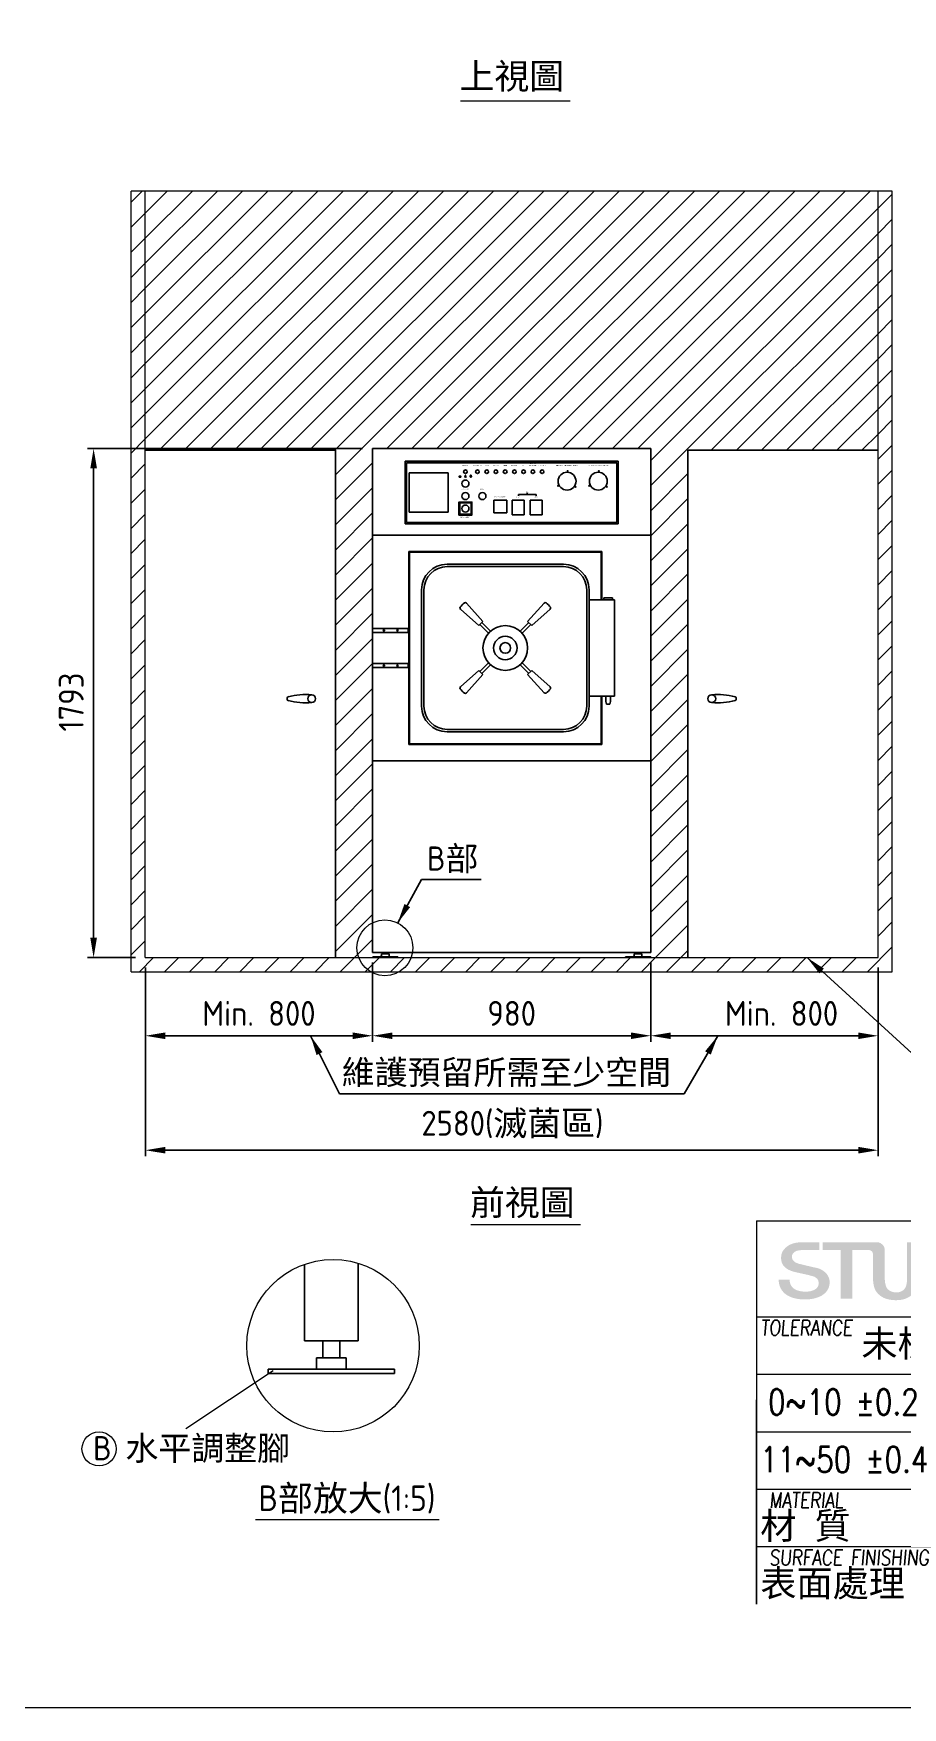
# Model space of a CAD drawing. Header units: millimetres. Extents: x -215875 to -179875, y -18175 to -2215.
# Drawn here: x -188589 to -185530, y -18175 to -12279 of the extents above; entities that cross this region are included whole.
import ezdxf
from ezdxf.enums import TextEntityAlignment as Align

# ---------------------------------------------------------------- set-up
doc = ezdxf.new("R2010")
doc.units = ezdxf.units.MM
doc.header["$MEASUREMENT"] = 0
doc.linetypes.add('HIDDEN', pattern=[9.525, 6.35, -3.175])
doc.layers.get('0').update_dxf_attribs({"lineweight": 25})
for name, color, linetype, lineweight in [('D', 3, 'Continuous', 13), ('DIM', 3, 'Continuous', 9), ('F', 7, 'Continuous', 15), ('H', 2, 'HIDDEN', 15), ('S', 4, 'Continuous', 15)]:
    doc.layers.add(name, color=color, linetype=linetype, lineweight=lineweight)
doc.styles.add('2', font='ARIAL.TTF')
doc.styles.get("Standard").update_dxf_attribs({"font": 'KAIU.TTF'})
doc.styles.add('STU25', font='isocp2.shx')
doc.styles.add('Text', font='romans.shx', dxfattribs={"width": 0.8, "oblique": 10})
doc.dimstyles.new('STU25', dxfattribs={"dimscale": 35, "dimtxt": 2.5, "dimasz": 2, "dimexe": 0.6, "dimexo": 1, "dimgap": 1, "dimtad": 1, "dimdsep": 46, "dimtxsty": 'STU25', "dimcen": 2, "dimazin": 2, "dimtfac": 1, "dimtmove": 0, "dimatfit": 3, "dimfxl": 0, "dimtolj": 1, "dimtzin": 0, "dimarcsym": 0})
doc.dimstyles.new('STU25$7', dxfattribs={"dimscale": 35, "dimtxt": 2.5, "dimasz": 2, "dimexe": 1.25, "dimexo": 0.625, "dimgap": 1, "dimtad": 0, "dimdec": 4, "dimdsep": 46, "dimtxsty": 'STU25', "dimcen": 2.5, "dimazin": 2, "dimtfac": 1, "dimtdec": 4, "dimtmove": 0, "dimatfit": 3, "dimfxl": 0, "dimtolj": 1, "dimtzin": 0, "dimarcsym": 0})
pattern_1 = [(45, (30585.14, 4786.39), (-44.194174, 44.194174), [])]

# ---------------------------------------------------------------- blocks, each defined once
blk = doc.blocks.new('*D3')
at = {"layer": 'D', "color": 0, "lineweight": -2}
for p, q in [((-188195.6, -15568.5), (-188195.6, -16232.9)), ((-185615.6, -15568.5), (-185615.6, -16232.9)), ((-188125.6, -16211.9), (-185685.6, -16211.9))]:
    blk.add_line(p, q, dxfattribs=at)
at = {"layer": 'D', "color": 0}
for points in [[(-188125.6, -16200.2), (-188125.6, -16223.5), (-188195.6, -16211.9)], [(-185685.6, -16223.5), (-185685.6, -16200.2), (-185615.6, -16211.9)]]:
    blk.add_solid(points, dxfattribs=at)
at = {"layer": 'Defpoints', "color": 0}
for p in [(-188195.6, -15533.5), (-185615.6, -15533.5), (-185615.6, -16211.9)]:
    blk.add_point(p, dxfattribs=at)
at = {"layer": 'D', "color": 0, "insert": (-186903.2, -16121.8), "char_height": 87.5, "attachment_point": 5, "style": 'STU25'}
blk.add_mtext('\\A1;2580({\\f標楷體|b0|i0|c136|p65;滅菌區})', dxfattribs=at)
blk = doc.blocks.new('*D5')
at = {"layer": 'D', "color": 0, "lineweight": -2}
for p, q in [((-187395.6, -15550.5), (-187395.6, -15829.8)), ((-188195.6, -15568.5), (-188195.6, -15829.8)), ((-188125.6, -15808.8), (-187465.6, -15808.8))]:
    blk.add_line(p, q, dxfattribs=at)
at = {"layer": 'D', "color": 0}
for points in [[(-188125.6, -15797.2), (-188125.6, -15820.5), (-188195.6, -15808.8)], [(-187465.6, -15820.5), (-187465.6, -15797.2), (-187395.6, -15808.8)]]:
    blk.add_solid(points, dxfattribs=at)
at = {"layer": 'Defpoints', "color": 0}
for p in [(-188195.6, -15533.5), (-187395.6, -15515.5), (-187395.6, -15808.8)]:
    blk.add_point(p, dxfattribs=at)
at = {"layer": 'D', "color": 0, "insert": (-187795.6, -15730.1), "char_height": 87.5, "attachment_point": 5, "style": 'STU25'}
blk.add_mtext('\\A1;Min. 800', dxfattribs=at)
blk = doc.blocks.new('*D6')
at = {"layer": 'D', "color": 0, "lineweight": -2}
for p, q in [((-186415.6, -15550.5), (-186415.6, -15829.8)), ((-185615.6, -15568.5), (-185615.6, -15829.8)), ((-186345.6, -15808.8), (-185685.6, -15808.8))]:
    blk.add_line(p, q, dxfattribs=at)
at = {"layer": 'D', "color": 0}
for points in [[(-186345.6, -15797.2), (-186345.6, -15820.5), (-186415.6, -15808.8)], [(-185685.6, -15820.5), (-185685.6, -15797.2), (-185615.6, -15808.8)]]:
    blk.add_solid(points, dxfattribs=at)
at = {"layer": 'Defpoints', "color": 0}
for p in [(-186415.6, -15515.5), (-185615.6, -15533.5), (-185615.6, -15808.8)]:
    blk.add_point(p, dxfattribs=at)
at = {"layer": 'D', "color": 0, "insert": (-185955.6, -15730.1), "char_height": 87.5, "attachment_point": 5, "style": 'STU25'}
blk.add_mtext('\\A1;Min. 800', dxfattribs=at)
blk = doc.blocks.new('*D7')
at = {"layer": 'D', "color": 0, "lineweight": -2}
for p, q in [((-187430.6, -13740.5), (-188398.7, -13740.5)), ((-188377.7, -13810.5), (-188377.7, -15463.5)), ((-188230.6, -15533.5), (-188398.7, -15533.5))]:
    blk.add_line(p, q, dxfattribs=at)
at = {"layer": 'D', "color": 0}
for points in [[(-188366, -13810.5), (-188389.4, -13810.5), (-188377.7, -13740.5)], [(-188389.4, -15463.5), (-188366, -15463.5), (-188377.7, -15533.5)]]:
    blk.add_solid(points, dxfattribs=at)
at = {"layer": 'Defpoints', "color": 0}
for p in [(-187395.6, -13740.5), (-188377.7, -15533.5), (-188195.6, -15533.5)]:
    blk.add_point(p, dxfattribs=at)
at = {"layer": 'D', "color": 0, "insert": (-188456.5, -14633.5), "char_height": 87.5, "attachment_point": 5, "rotation": 90, "style": 'STU25'}
blk.add_mtext('\\A1;1793', dxfattribs=at)
blk = doc.blocks.new('*D21')
at = {"layer": 'D', "color": 0, "lineweight": -2}
for p, q in [((-187395.6, -15550.5), (-187395.6, -15829.8)), ((-186415.6, -15550.5), (-186415.6, -15829.8)), ((-187325.6, -15808.8), (-186485.6, -15808.8))]:
    blk.add_line(p, q, dxfattribs=at)
at = {"layer": 'D', "color": 0}
for points in [[(-187325.6, -15797.2), (-187325.6, -15820.5), (-187395.6, -15808.8)], [(-186485.6, -15820.5), (-186485.6, -15797.2), (-186415.6, -15808.8)]]:
    blk.add_solid(points, dxfattribs=at)
at = {"layer": 'Defpoints', "color": 0}
for p in [(-187395.6, -15515.5), (-186415.6, -15515.5), (-186415.6, -15808.8)]:
    blk.add_point(p, dxfattribs=at)
at = {"layer": 'D', "color": 0, "insert": (-186905.6, -15730.1), "char_height": 87.5, "attachment_point": 5, "style": 'STU25'}
blk.add_mtext('\\A1;980', dxfattribs=at)
blk = doc.blocks.new('新駿LOGO')
at = {"layer": 'F'}
h = blk.add_hatch(color=256, dxfattribs=at)
edge = h.paths.add_edge_path()
edge.add_spline(control_points=[(-529.05, -442.14), (-529.05, -442.31), (-529.02, -442.45), (-528.95, -442.56), (-528.89, -442.68), (-528.8, -442.78), (-528.69, -442.85), (-528.57, -442.93), (-528.44, -442.98), (-528.29, -443.01), (-528.15, -443.05), (-527.99, -443.07), (-527.81, -443.07), (-527.62, -443.07), (-527.47, -443.05), (-527.33, -443.01), (-527.2, -442.97), (-527.09, -442.92), (-527.01, -442.86), (-526.93, -442.8), (-526.87, -442.73), (-526.83, -442.65), (-526.8, -442.57), (-526.78, -442.49), (-526.78, -442.41), (-526.78, -442.25), (-526.82, -442.13), (-526.91, -442.05), (-526.99, -441.97), (-527.08, -441.91), (-527.18, -441.88), (-527.36, -441.83), (-527.56, -441.77), (-527.79, -441.72), (-528.02, -441.67), (-528.3, -441.61), (-528.64, -441.53), (-528.85, -441.48), (-529.02, -441.41), (-529.16, -441.34), (-529.3, -441.26), (-529.41, -441.17), (-529.5, -441.07), (-529.58, -440.98), (-529.64, -440.87), (-529.67, -440.77), (-529.7, -440.66), (-529.72, -440.55), (-529.72, -440.43), (-529.72, -440.22), (-529.67, -440.03), (-529.57, -439.87), (-529.46, -439.71), (-529.33, -439.58), (-529.16, -439.47), (-528.99, -439.37), (-528.85, -439.31), (-528.64, -439.26), (-528.43, -439.21), (-528.13, -439.2), (-527.91, -439.2), (-527.66, -439.2), (-526.73, -439.2), (-526.73, -439.2), (-526.73, -439.2), (-526.73, -439.81), (-526.73, -439.81), (-526.73, -439.81), (-528.14, -439.8), (-528.28, -439.83), (-528.39, -439.85), (-528.48, -439.86), (-528.56, -439.9), (-528.65, -439.94), (-528.72, -440), (-528.78, -440.07), (-528.84, -440.14), (-528.87, -440.23), (-528.87, -440.34), (-528.87, -440.5), (-528.81, -440.62), (-528.7, -440.7), (-528.6, -440.79), (-528.46, -440.85), (-528.28, -440.9), (-528.27, -440.9), (-528.19, -440.92), (-528.07, -440.95), (-527.94, -440.98), (-527.8, -441.01), (-527.65, -441.05), (-527.49, -441.09), (-527.34, -441.12), (-527.19, -441.16), (-527.04, -441.19), (-526.94, -441.21), (-526.87, -441.23), (-526.71, -441.27), (-526.58, -441.34), (-526.46, -441.41), (-526.34, -441.49), (-526.24, -441.58), (-526.16, -441.67), (-526.08, -441.77), (-526.02, -441.88), (-525.98, -441.99), (-525.94, -442.1), (-525.92, -442.22), (-525.92, -442.33), (-525.92, -442.57), (-525.98, -442.78), (-526.09, -442.95), (-526.2, -443.12), (-526.35, -443.26), (-526.53, -443.37), (-526.71, -443.48), (-526.92, -443.55), (-527.15, -443.61), (-527.39, -443.66), (-527.62, -443.68), (-527.87, -443.68), (-528.14, -443.68), (-528.41, -443.65), (-528.65, -443.59), (-528.9, -443.53), (-529.11, -443.44), (-529.3, -443.31), (-529.48, -443.19), (-529.63, -443.03), (-529.74, -442.83), (-529.84, -442.64), (-529.9, -442.41), (-529.91, -442.14), (-529.91, -442.14), (-529.05, -442.14), (-529.05, -442.14)], knot_values=[0, 0, 0, 0, 1, 1, 1, 2, 2, 2, 3, 3, 3, 4, 4, 4, 5, 5, 5, 6, 6, 6, 7, 7, 7, 8, 8, 8, 9, 9, 9, 10, 10, 10, 11, 11, 11, 12, 12, 12, 13, 13, 13, 14, 14, 14, 15, 15, 15, 16, 16, 16, 17, 17, 17, 18, 18, 18, 19, 19, 19, 20, 20, 20, 21, 21, 21, 22, 22, 22, 23, 23, 23, 24, 24, 24, 25, 25, 25, 26, 26, 26, 27, 27, 27, 28, 28, 28, 29, 29, 29, 30, 30, 30, 31, 31, 31, 32, 32, 32, 33, 33, 33, 34, 34, 34, 35, 35, 35, 36, 36, 36, 37, 37, 37, 38, 38, 38, 39, 39, 39, 40, 40, 40, 41, 41, 41, 42, 42, 42, 43, 43, 43, 44, 44, 44, 45, 45, 45, 45], degree=3, periodic=0)
edge = h.paths.add_edge_path()
edge.add_spline(control_points=[(-522.53, -440.14), (-522.54, -440.04), (-522.57, -439.94), (-522.63, -439.9), (-522.77, -439.79), (-522.9, -439.81), (-522.9, -439.81), (-522.9, -439.81), (-523.02, -439.81), (-523.02, -439.81), (-523.02, -439.81), (-524.14, -439.81), (-524.14, -439.81), (-524.14, -439.81), (-524.14, -443.62), (-524.14, -443.62), (-524.14, -443.62), (-525.06, -443.62), (-525.06, -443.62), (-525.06, -443.62), (-525.06, -439.81), (-525.06, -439.81), (-525.06, -439.81), (-526.47, -439.81), (-526.47, -439.81), (-526.47, -439.81), (-526.47, -439.2), (-526.47, -439.2), (-526.47, -439.2), (-522.39, -439.2), (-522.39, -439.2)], knot_values=[5.578051, 5.578051, 5.578051, 5.578051, 6, 6, 6, 7, 7, 7, 8, 8, 8, 9, 9, 9, 10, 10, 10, 11, 11, 11, 12, 12, 12, 13, 13, 13, 14, 14, 14, 15, 15, 15, 15], degree=3, periodic=0)
edge.add_spline(control_points=[(-522.4, -439.2), (-522.31, -439.2), (-522.22, -439.2), (-522.22, -439.2), (-522.22, -439.2), (-521.96, -439.19), (-521.76, -439.41), (-521.58, -439.61), (-521.61, -439.85), (-521.61, -439.85), (-521.61, -439.85), (-521.61, -441.92), (-521.61, -441.92), (-521.61, -442.41), (-521.52, -442.73), (-521.36, -442.89), (-521.19, -443.05), (-520.97, -443.13), (-520.71, -443.13), (-520.45, -443.13), (-520.24, -443.05), (-520.09, -442.89), (-519.93, -442.74), (-519.86, -442.43), (-519.86, -441.98), (-519.86, -441.98), (-519.86, -439.2), (-519.86, -439.2), (-519.86, -439.2), (-519.05, -439.2), (-519.05, -439.2), (-519.05, -439.2), (-519.05, -441.92), (-519.05, -441.92), (-519.05, -442.43), (-519.12, -442.8), (-519.25, -443.02), (-519.38, -443.24), (-519.56, -443.42), (-519.8, -443.54), (-520.05, -443.67), (-520.35, -443.74), (-520.73, -443.74), (-521.09, -443.74), (-521.41, -443.68), (-521.67, -443.56), (-521.93, -443.44), (-522.14, -443.26), (-522.3, -443.03), (-522.45, -442.8), (-522.53, -442.42), (-522.53, -441.91), (-522.53, -441.91), (-522.53, -440.92), (-522.53, -440.14)], knot_values=[0.44538, 0.44538, 0.44538, 0.44538, 1, 1, 1, 2, 2, 2, 3, 3, 3, 4, 4, 4, 5, 5, 5, 6, 6, 6, 7, 7, 7, 8, 8, 8, 9, 9, 9, 10, 10, 10, 11, 11, 11, 12, 12, 12, 13, 13, 13, 14, 14, 14, 15, 15, 15, 16, 16, 16, 17, 17, 17, 17.603917, 17.603917, 17.603917, 17.603917], degree=3, periodic=0)
h = blk.add_hatch(color=256, dxfattribs=at)
edge = h.paths.add_edge_path()
edge.add_spline(control_points=[(-526.47, -439.2), (-526.47, -439.2), (-526.47, -439.81), (-526.47, -439.81)], knot_values=[-14, -14, -14, -14, -13, -13, -13, -13], degree=3, periodic=0)
edge.add_spline(control_points=[(-526.47, -439.81), (-526.47, -439.81), (-525.06, -439.81), (-525.06, -439.81)], knot_values=[-13, -13, -13, -13, -12, -12, -12, -12], degree=3, periodic=0)
edge.add_spline(control_points=[(-525.06, -439.81), (-525.06, -439.81), (-525.06, -443.62), (-525.06, -443.62)], knot_values=[-12, -12, -12, -12, -11, -11, -11, -11], degree=3, periodic=0)
edge.add_spline(control_points=[(-525.06, -443.62), (-525.06, -443.62), (-524.14, -443.62), (-524.14, -443.62)], knot_values=[-11, -11, -11, -11, -10, -10, -10, -10], degree=3, periodic=0)
edge.add_spline(control_points=[(-524.14, -443.62), (-524.14, -443.62), (-524.14, -439.81), (-524.14, -439.81)], knot_values=[-10, -10, -10, -10, -9, -9, -9, -9], degree=3, periodic=0)
edge.add_spline(control_points=[(-524.14, -439.81), (-524.14, -439.81), (-523.02, -439.81), (-523.02, -439.81)], knot_values=[-9, -9, -9, -9, -8, -8, -8, -8], degree=3, periodic=0)
edge.add_spline(control_points=[(-523.02, -439.81), (-523.02, -439.81), (-522.9, -439.81), (-522.9, -439.81)], knot_values=[-8, -8, -8, -8, -7, -7, -7, -7], degree=3, periodic=0)
edge.add_spline(control_points=[(-522.9, -439.81), (-522.9, -439.81), (-522.77, -439.79), (-522.63, -439.9)], knot_values=[-7, -7, -7, -7, -6, -6, -6, -6], degree=3, periodic=0)
edge.add_spline(control_points=[(-522.63, -439.9), (-522.57, -439.94), (-522.54, -440.04), (-522.53, -440.14)], knot_values=[-6, -6, -6, -6, -5.578051, -5.578051, -5.578051, -5.578051], degree=3, periodic=0)
edge.add_spline(control_points=[(-522.53, -440.14), (-522.53, -440.92), (-522.53, -441.91), (-522.53, -441.91)], knot_values=[-17.603917, -17.603917, -17.603917, -17.603917, -17, -17, -17, -17], degree=3, periodic=0)
edge.add_spline(control_points=[(-522.53, -441.91), (-522.53, -442.42), (-522.45, -442.8), (-522.3, -443.03)], knot_values=[-17, -17, -17, -17, -16, -16, -16, -16], degree=3, periodic=0)
edge.add_spline(control_points=[(-522.3, -443.03), (-522.14, -443.26), (-521.93, -443.44), (-521.67, -443.56)], knot_values=[-16, -16, -16, -16, -15, -15, -15, -15], degree=3, periodic=0)
edge.add_spline(control_points=[(-521.67, -443.56), (-521.41, -443.68), (-521.09, -443.74), (-520.73, -443.74)], knot_values=[-15, -15, -15, -15, -14, -14, -14, -14], degree=3, periodic=0)
edge.add_spline(control_points=[(-520.73, -443.74), (-520.35, -443.74), (-520.05, -443.67), (-519.8, -443.54)], knot_values=[-14, -14, -14, -14, -13, -13, -13, -13], degree=3, periodic=0)
edge.add_spline(control_points=[(-519.8, -443.54), (-519.56, -443.42), (-519.38, -443.24), (-519.25, -443.02)], knot_values=[-13, -13, -13, -13, -12, -12, -12, -12], degree=3, periodic=0)
edge.add_spline(control_points=[(-519.25, -443.02), (-519.12, -442.8), (-519.05, -442.43), (-519.05, -441.92)], knot_values=[-12, -12, -12, -12, -11, -11, -11, -11], degree=3, periodic=0)
edge.add_spline(control_points=[(-519.05, -441.92), (-519.05, -441.92), (-519.05, -439.2), (-519.05, -439.2)], knot_values=[-11, -11, -11, -11, -10, -10, -10, -10], degree=3, periodic=0)
edge.add_spline(control_points=[(-519.05, -439.2), (-519.05, -439.2), (-519.86, -439.2), (-519.86, -439.2)], knot_values=[-10, -10, -10, -10, -9, -9, -9, -9], degree=3, periodic=0)
edge.add_spline(control_points=[(-519.86, -439.2), (-519.86, -439.2), (-519.86, -441.98), (-519.86, -441.98)], knot_values=[-9, -9, -9, -9, -8, -8, -8, -8], degree=3, periodic=0)
edge.add_spline(control_points=[(-519.86, -441.98), (-519.86, -442.43), (-519.93, -442.74), (-520.09, -442.89)], knot_values=[-8, -8, -8, -8, -7, -7, -7, -7], degree=3, periodic=0)
edge.add_spline(control_points=[(-520.09, -442.89), (-520.24, -443.05), (-520.45, -443.13), (-520.71, -443.13)], knot_values=[-7, -7, -7, -7, -6, -6, -6, -6], degree=3, periodic=0)
edge.add_spline(control_points=[(-520.71, -443.13), (-520.97, -443.13), (-521.19, -443.05), (-521.36, -442.89)], knot_values=[-6, -6, -6, -6, -5, -5, -5, -5], degree=3, periodic=0)
edge.add_spline(control_points=[(-521.36, -442.89), (-521.52, -442.73), (-521.61, -442.41), (-521.61, -441.92)], knot_values=[-5, -5, -5, -5, -4, -4, -4, -4], degree=3, periodic=0)
edge.add_spline(control_points=[(-521.61, -441.92), (-521.61, -441.92), (-521.61, -439.85), (-521.61, -439.85)], knot_values=[-4, -4, -4, -4, -3, -3, -3, -3], degree=3, periodic=0)
edge.add_spline(control_points=[(-521.61, -439.85), (-521.61, -439.85), (-521.61, -439.85), (-521.61, -439.85)], knot_values=[-3, -3, -3, -3, -2.999949, -2.999949, -2.999949, -2.999949], degree=3, periodic=0)
edge.add_spline(control_points=[(-521.61, -439.85), (-521.61, -439.85), (-521.58, -439.61), (-521.76, -439.41)], knot_values=[-2.999949, -2.999949, -2.999949, -2.999949, -2, -2, -2, -2], degree=3, periodic=0)
edge.add_spline(control_points=[(-521.76, -439.41), (-521.96, -439.19), (-522.22, -439.2), (-522.22, -439.2)], knot_values=[-2, -2, -2, -2, -1, -1, -1, -1], degree=3, periodic=0)
edge.add_spline(control_points=[(-522.22, -439.2), (-522.22, -439.2), (-526.47, -439.2), (-526.47, -439.2)], knot_values=[-15, -15, -15, -15, -14, -14, -14, -14], degree=3, periodic=0)
h = blk.add_hatch(color=256, dxfattribs=at)
edge = h.paths.add_edge_path()
edge.add_spline(control_points=[(-518.54, -443.62), (-518.54, -443.62), (-518.54, -439.2), (-518.54, -439.2), (-518.54, -439.2), (-516.88, -439.2), (-516.88, -439.2), (-516.55, -439.2), (-516.29, -439.25), (-516.11, -439.33), (-515.93, -439.41), (-515.79, -439.54), (-515.69, -439.72), (-515.59, -439.89), (-515.54, -440.08), (-515.54, -440.3), (-515.54, -440.56), (-515.61, -440.8), (-515.76, -441.03), (-515.91, -441.26), (-516.12, -441.44), (-516.39, -441.56), (-516.39, -441.56), (-514.95, -443.62), (-514.95, -443.62), (-514.95, -443.62), (-516.07, -443.62), (-516.07, -443.62), (-516.07, -443.62), (-517.17, -441.81), (-517.17, -441.81), (-517.17, -441.81), (-517.67, -441.81), (-517.67, -441.81), (-517.67, -441.81), (-517.67, -443.62), (-517.67, -443.62), (-517.67, -443.62), (-518.54, -443.62), (-518.54, -443.62)], knot_values=[0, 0, 0, 0, 1, 1, 1, 2, 2, 2, 3, 3, 3, 4, 4, 4, 5, 5, 5, 6, 6, 6, 7, 7, 7, 8, 8, 8, 9, 9, 9, 10, 10, 10, 11, 11, 11, 12, 12, 12, 13, 13, 13, 13], degree=3, periodic=1)
edge = h.paths.add_edge_path(flags=16)
edge.add_spline(control_points=[(-517.67, -441.21), (-517.67, -441.21), (-517.46, -441.21), (-517.46, -441.21), (-517.08, -441.21), (-516.82, -441.13), (-516.68, -440.96), (-516.53, -440.8), (-516.46, -440.61), (-516.46, -440.4), (-516.46, -440.22), (-516.52, -440.08), (-516.63, -439.97), (-516.75, -439.86), (-516.99, -439.81), (-517.35, -439.81), (-517.35, -439.81), (-517.67, -439.81), (-517.67, -439.81), (-517.67, -439.81), (-517.67, -441.21), (-517.67, -441.21)], knot_values=[0, 0, 0, 0, 1, 1, 1, 2, 2, 2, 3, 3, 3, 4, 4, 4, 5, 5, 5, 6, 6, 6, 7, 7, 7, 7], degree=3, periodic=1)
h = blk.add_hatch(color=256, dxfattribs=at)
edge = h.paths.add_edge_path()
edge.add_spline(control_points=[(-514.87, -443.62), (-514.87, -443.62), (-513.05, -443.62), (-513.05, -443.62)], knot_values=[-9, -9, -9, -9, -8, -8, -8, -8], degree=3, periodic=0)
edge.add_spline(control_points=[(-513.05, -443.62), (-512.51, -443.62), (-512.09, -443.52), (-511.79, -443.32)], knot_values=[-8, -8, -8, -8, -7, -7, -7, -7], degree=3, periodic=0)
edge.add_spline(control_points=[(-511.79, -443.32), (-511.48, -443.12), (-511.25, -442.85), (-511.09, -442.5)], knot_values=[-7, -7, -7, -7, -6, -6, -6, -6], degree=3, periodic=0)
edge.add_spline(control_points=[(-511.09, -442.5), (-510.93, -442.15), (-510.85, -441.76), (-510.85, -441.32)], knot_values=[-6, -6, -6, -6, -5, -5, -5, -5], degree=3, periodic=0)
edge.add_spline(control_points=[(-510.85, -441.32), (-510.85, -440.87), (-510.93, -440.49), (-511.1, -440.17)], knot_values=[-5, -5, -5, -5, -4, -4, -4, -4], degree=3, periodic=0)
edge.add_spline(control_points=[(-511.1, -440.17), (-511.27, -439.85), (-511.49, -439.61), (-511.78, -439.45)], knot_values=[-4, -4, -4, -4, -3, -3, -3, -3], degree=3, periodic=0)
edge.add_spline(control_points=[(-511.78, -439.45), (-512.06, -439.29), (-512.46, -439.2), (-512.97, -439.2)], knot_values=[-3, -3, -3, -3, -2, -2, -2, -2], degree=3, periodic=0)
edge.add_spline(control_points=[(-512.97, -439.2), (-512.97, -439.2), (-514.87, -439.2), (-514.87, -439.2)], knot_values=[-2, -2, -2, -2, -1, -1, -1, -1], degree=3, periodic=0)
edge.add_spline(control_points=[(-514.87, -439.2), (-514.87, -439.2), (-514.87, -443.62), (-514.87, -443.62)], knot_values=[-1, -1, -1, -1, 0, 0, 0, 0], degree=3, periodic=0)
h.paths.add_polyline_path([(-514.34, -441.95), (-514.34, -440.92), (-513.51, -440.92), (-513.51, -440.07), (-512.48, -440.07), (-512.48, -440.92), (-511.64, -440.92), (-511.64, -441.95), (-512.48, -441.95), (-512.48, -442.77), (-513.51, -442.77), (-513.51, -441.95)], flags=16)
h = blk.add_hatch(color=256, dxfattribs=at)
edge = h.paths.add_edge_path()
edge.add_spline(control_points=[(-509.51, -443.62), (-509.51, -443.62), (-509.51, -441.77), (-509.51, -441.77), (-509.51, -441.77), (-511, -439.2), (-511, -439.2), (-511, -439.2), (-510.64, -439.2), (-510.64, -439.2), (-510.64, -439.2), (-510.3, -439.19), (-510.04, -439.32), (-509.79, -439.45), (-509.71, -439.68), (-509.71, -439.68), (-509.71, -439.68), (-508.9, -441.07), (-508.9, -441.07), (-508.9, -441.07), (-507.78, -439.2), (-507.78, -439.2), (-507.78, -439.2), (-507.05, -439.2), (-507.05, -439.2), (-507.05, -439.2), (-508.59, -441.77), (-508.59, -441.77), (-508.59, -441.77), (-508.59, -443.62), (-508.59, -443.62), (-508.59, -443.62), (-509.51, -443.62), (-509.51, -443.62)], knot_values=[0, 0, 0, 0, 1, 1, 1, 2, 2, 2, 3, 3, 3, 4, 4, 4, 5, 5, 5, 6, 6, 6, 7, 7, 7, 8, 8, 8, 9, 9, 9, 10, 10, 10, 11, 11, 11, 11], degree=3, periodic=1)
at = {"layer": 'F', "lineweight": 0}
for points, knots in [([(-518.54, -443.62), (-518.54, -443.62), (-518.54, -439.2), (-518.54, -439.2), (-518.54, -439.2), (-516.88, -439.2), (-516.88, -439.2), (-516.55, -439.2), (-516.29, -439.25), (-516.11, -439.33), (-515.93, -439.41), (-515.79, -439.54), (-515.69, -439.72), (-515.59, -439.89), (-515.54, -440.08), (-515.54, -440.3), (-515.54, -440.56), (-515.61, -440.8), (-515.76, -441.03), (-515.91, -441.26), (-516.12, -441.44), (-516.39, -441.56), (-516.39, -441.56), (-514.95, -443.62), (-514.95, -443.62), (-514.95, -443.62), (-516.07, -443.62), (-516.07, -443.62), (-516.07, -443.62), (-517.17, -441.81), (-517.17, -441.81), (-517.17, -441.81), (-517.67, -441.81), (-517.67, -441.81), (-517.67, -441.81), (-517.67, -443.62), (-517.67, -443.62), (-517.67, -443.62), (-518.54, -443.62), (-518.54, -443.62)], [0, 0, 0, 0, 1, 1, 1, 2, 2, 2, 3, 3, 3, 4, 4, 4, 5, 5, 5, 6, 6, 6, 7, 7, 7, 8, 8, 8, 9, 9, 9, 10, 10, 10, 11, 11, 11, 12, 12, 12, 13, 13, 13, 13]), ([(-517.67, -441.21), (-517.67, -441.21), (-517.46, -441.21), (-517.46, -441.21), (-517.08, -441.21), (-516.82, -441.13), (-516.68, -440.96), (-516.53, -440.8), (-516.46, -440.61), (-516.46, -440.4), (-516.46, -440.22), (-516.52, -440.08), (-516.63, -439.97), (-516.75, -439.86), (-516.99, -439.81), (-517.35, -439.81), (-517.35, -439.81), (-517.67, -439.81), (-517.67, -439.81), (-517.67, -439.81), (-517.67, -441.21), (-517.67, -441.21)], [0, 0, 0, 0, 1, 1, 1, 2, 2, 2, 3, 3, 3, 4, 4, 4, 5, 5, 5, 6, 6, 6, 7, 7, 7, 7]), ([(-509.51, -443.62), (-509.51, -443.62), (-509.51, -441.77), (-509.51, -441.77), (-509.51, -441.77), (-511, -439.2), (-511, -439.2), (-511, -439.2), (-510.64, -439.2), (-510.64, -439.2), (-510.64, -439.2), (-510.3, -439.19), (-510.04, -439.32), (-509.79, -439.45), (-509.71, -439.68), (-509.71, -439.68), (-509.71, -439.68), (-508.9, -441.07), (-508.9, -441.07), (-508.9, -441.07), (-507.78, -439.2), (-507.78, -439.2), (-507.78, -439.2), (-507.05, -439.2), (-507.05, -439.2), (-507.05, -439.2), (-508.59, -441.77), (-508.59, -441.77), (-508.59, -441.77), (-508.59, -443.62), (-508.59, -443.62), (-508.59, -443.62), (-509.51, -443.62), (-509.51, -443.62)], [0, 0, 0, 0, 1, 1, 1, 2, 2, 2, 3, 3, 3, 4, 4, 4, 5, 5, 5, 6, 6, 6, 7, 7, 7, 8, 8, 8, 9, 9, 9, 10, 10, 10, 11, 11, 11, 11])]:
    blk.add_open_spline(points, degree=3, knots=knots, dxfattribs=at)
at = {"attachment_point": 1, "style": 'STU25'}
for s, insert, char_height in [('{\\f標楷體|b0|i0|c136|p65;新駿實業股份有限公司}', (-504.12, -439.33), 3.25), ('{\\f標楷體|b0|i0|c136|p65;STURDY\\H0.9667x; \\H1.034x;INDUSTRIAL CO.,LTD.}', (-455.51, -439.78), 3)]:
    blk.add_mtext(s, dxfattribs=dict(at, insert=insert, char_height=char_height))
blk = doc.blocks.new('H421')
at = {"layer": 'F', "color": 7}
for p, q in [((155.91, 38.09), (286.91, 38.09)), ((155.91, 30.59), (286.91, 30.59)), ((155.91, 26.09), (227.91, 26.09)), ((155.91, 8.09), (155.91, 24.09)), ((155.91, 21.59), (286.91, 21.59)), ((155.91, 17.09), (286.91, 17.09)), ((286.91, 12.59), (155.91, 12.59))]:
    blk.add_line(p, q, dxfattribs=at)
at = {"layer": 'F'}
for p, q in [((155.91, 38.09), (155.91, 17.09)), ((155.91, 24.09), (155.91, 16.09)), ((155.91, 17.09), (155.91, 8.09))]:
    blk.add_line(p, q, dxfattribs=at)
blk.add_blockref('新駿LOGO', (687.56, 475.62))
at = {"layer": 'F', "color": 1, "lineweight": 15, "style": 'Text', "oblique": 5, "width": 0.8}
for s, p in [('TOLERANCE', (156.23, 29.13)), ('MATERIAL', (156.92, 15.63)), ('SURFACE FINISHING', (156.92, 11.13))]:
    blk.add_text(s, height=1.2, dxfattribs=at).set_placement(p)
at = {"layer": 'F', "lineweight": -3}
for s, p in [('未標註者一般公差表', (164.12, 27.45)), ('材 質', (156.21, 13.19)), ('表面處理', (156.21, 8.69))]:
    blk.add_text(s, height=2.076, dxfattribs=at).set_placement(p)
at = {"layer": 'F', "lineweight": 20, "style": 'Text', "width": 0.8}
for s, p in [('0~10 ±0.2', (156.82, 22.91)), ('11~50 ±0.4', (156.2, 18.41))]:
    blk.add_text(s, height=2, dxfattribs=at).set_placement(p)

msp = doc.modelspace()

# ---------------------------------------------------------------- hatches: boundary and pattern name
h = msp.add_hatch(color=256)
h.paths.add_polyline_path([(-187091.645, -13974.959), (-187045.645, -13974.959), (-187045.645, -13928.959), (-187091.645, -13928.959)])
h.paths.add_polyline_path([(-187088.645, -13971.959), (-187048.645, -13971.959), (-187048.645, -13931.959), (-187088.645, -13931.959)], flags=16)
at = {"layer": 'D'}
h = msp.add_hatch(color=256, dxfattribs=at)
h.paths.add_polyline_path([(-187275.645, -14000.459), (-187275.645, -13790.459), (-186535.645, -13790.459), (-186535.645, -14000.459)], flags=16)
h.paths.add_polyline_path([(-187280.645, -13785.459), (-187280.645, -14005.459), (-186530.645, -14005.459), (-186530.645, -13785.459)])
at = {"layer": 'DIM'}
h = msp.add_hatch(dxfattribs=at)
h.set_pattern_fill('ANSI31', color=256, scale=500, style=0)
h.set_pattern_definition(pattern_1)
h.paths.add_polyline_path([(-186415.645, -13740.459), (-186415.645, -14045.459), (-186415.645, -14840.459), (-186415.645, -15515.459), (-186452.745, -15515.459), (-186452.745, -15520.459), (-186447.366, -15520.459), (-186447.366, -15527.178), (-186444.085, -15530.459), (-186416.145, -15530.459), (-186416.145, -15533.459), (-186284.861, -15533.459), (-186284.861, -13746.524), (-185615.645, -13746.524), (-185615.645, -12833.459), (-188195.645, -12833.459), (-188195.645, -13746.524), (-187526.429, -13746.524), (-187526.429, -15533.459), (-187395.145, -15533.459), (-187395.145, -15530.459), (-187367.205, -15530.459), (-187363.924, -15527.178), (-187363.924, -15520.459), (-187358.545, -15520.459), (-187358.545, -15515.459), (-187395.645, -15515.459), (-187395.645, -14840.459), (-187395.645, -14045.459), (-187395.645, -13740.459)])
at = {"layer": 'H', "ltscale": 5}
h = msp.add_hatch(dxfattribs=at)
h.set_pattern_fill('ANSI31', color=256, scale=500, style=0)
h.set_pattern_definition(pattern_1)
h.paths.add_polyline_path([(-185565.645, -15583.459), (-185565.645, -12833.459), (-185615.645, -12833.459), (-185615.645, -15533.459), (-188195.645, -15533.459), (-188195.645, -12833.459), (-188245.645, -12833.459), (-188245.645, -15583.459)])

# ---------------------------------------------------------------- linework, layer by layer
for p, q in [((-188195.645, -13746.524), (-187526.429, -13746.524)), ((-187526.429, -13746.524), (-187526.429, -15533.459)), ((-187395.645, -13740.459), (-186415.645, -13740.459)), ((-187395.645, -14045.459), (-187395.645, -13740.459)), ((-186530.645, -13785.459), (-187280.645, -13785.459)), ((-187280.645, -13785.459), (-187280.645, -14005.459)), ((-186535.645, -13790.459), (-187275.645, -13790.459)), ((-187275.645, -13790.459), (-187275.645, -14000.459)), ((-186535.645, -14000.459), (-186535.645, -13790.459)), ((-186530.645, -14005.459), (-186530.645, -13785.459)), ((-186415.645, -13740.459), (-186415.645, -14045.459)), ((-186284.861, -13746.524), (-186284.861, -15533.459)), ((-185615.645, -13746.524), (-186284.861, -13746.524)), ((-187267.145, -13826.459), (-187129.145, -13826.459)), ((-187267.145, -13826.459), (-187267.145, -13964.459)), ((-187129.145, -13964.459), (-187129.145, -13826.459)), ((-187088.633, -13838.459), (-187090.233, -13837.776)), ((-187090.233, -13837.776), (-187089.567, -13837.776)), ((-187090.233, -13837.776), (-187090.233, -13840.776)), ((-187088.633, -13839.959), (-187090.233, -13839.276)), ((-187088.633, -13841.459), (-187090.233, -13840.776)), ((-187089.433, -13838.118), (-187089.433, -13841.118)), ((-187088.633, -13838.459), (-187088.633, -13841.459)), ((-187087.629, -13838.459), (-187088.633, -13838.459)), ((-187084.633, -13839.959), (-187088.633, -13839.959)), ((-187084.633, -13841.459), (-187088.633, -13841.459)), ((-187087.585, -13838.381), (-187088.292, -13839.614)), ((-187088.292, -13839.614), (-187088.024, -13839.824)), ((-187088.024, -13839.824), (-187087.437, -13838.422)), ((-187087.414, -13838.459), (-187087.452, -13838.459)), ((-187087.433, -13838.422), (-187086.633, -13839.959)), ((-187086.237, -13839.793), (-187087.276, -13838.379)), ((-187084.633, -13838.459), (-187087.217, -13838.459)), ((-187086.633, -13839.254), (-187086.633, -13838.459)), ((-187086.633, -13839.959), (-187086.237, -13839.793)), ((-187086.633, -13841.459), (-187086.633, -13839.959)), ((-187084.633, -13838.459), (-187085.616, -13838.039)), ((-187084.633, -13841.459), (-187084.633, -13838.459)), ((-187052.133, -13838.471), (-187052.133, -13838.971)), ((-187052.128, -13838.311), (-187051.098, -13837.281)), ((-187049.875, -13841.459), (-187052.121, -13839.213)), ((-187048.651, -13841.27), (-187052.058, -13837.863)), ((-187052.035, -13839.664), (-187049.651, -13837.281)), ((-187051.831, -13837.281), (-187047.434, -13837.281)), ((-187051.488, -13840.647), (-187048.122, -13837.281)), ((-187047.778, -13840.647), (-187051.144, -13837.281)), ((-187050.883, -13836.034), (-187050.883, -13835.107)), ((-187050.615, -13841.27), (-187047.208, -13837.863)), ((-187047.231, -13839.664), (-187049.615, -13837.281)), ((-187049.391, -13841.459), (-187047.145, -13839.213)), ((-187048.383, -13836.034), (-187048.383, -13835.107)), ((-187047.138, -13838.311), (-187048.168, -13837.281)), ((-187047.135, -13838.871), (-187047.133, -13838.471)), ((-186882.145, -13901.779), (-186819.645, -13901.779)), ((-186882.145, -13906.779), (-186882.145, -13901.779)), ((-186850.895, -13901.779), (-186850.895, -13896.779)), ((-186819.645, -13901.779), (-186819.645, -13906.779)), ((-187129.145, -13964.459), (-187267.145, -13964.459)), ((-186968.145, -13966.959), (-186968.145, -13921.959)), ((-186968.145, -13921.959), (-186923.145, -13921.959)), ((-186968.145, -13966.959), (-186923.145, -13966.959)), ((-186923.145, -13966.959), (-186923.145, -13921.959)), ((-186903.995, -13974.459), (-186903.995, -13921.959)), ((-186903.995, -13921.959), (-186861.295, -13921.959)), ((-186861.295, -13921.959), (-186861.295, -13974.459)), ((-186840.995, -13921.959), (-186798.295, -13921.959)), ((-186840.995, -13921.959), (-186840.995, -13974.459)), ((-186798.295, -13921.959), (-186798.295, -13974.459)), ((-187280.645, -14005.459), (-186530.645, -14005.459)), ((-187275.645, -14000.459), (-186535.645, -14000.459)), ((-186903.995, -13974.459), (-186861.295, -13974.459)), ((-186840.995, -13974.459), (-186798.295, -13974.459)), ((-186415.645, -14045.459), (-187395.645, -14045.459)), ((-186415.645, -14045.459), (-187395.645, -14045.459)), ((-187395.645, -14840.459), (-187395.645, -14045.459)), ((-186415.645, -14840.459), (-186415.645, -14045.459)), ((-186588.645, -14103.459), (-187267.645, -14103.459)), ((-187267.645, -14782.459), (-187267.645, -14103.459)), ((-186723.145, -14147.959), (-187133.145, -14147.959)), ((-186588.645, -14272.959), (-186588.645, -14103.459)), ((-187133.145, -14156.259), (-186723.145, -14156.259)), ((-187223.145, -14647.959), (-187223.145, -14237.959)), ((-187214.845, -14647.959), (-187214.845, -14237.959)), ((-186641.445, -14237.959), (-186641.445, -14647.959)), ((-186633.145, -14647.959), (-186633.145, -14237.959)), ((-186581.145, -14266.459), (-186580.645, -14265.959)), ((-186581.145, -14272.459), (-186581.145, -14266.459)), ((-186580.645, -14265.959), (-186551.645, -14265.959)), ((-186551.645, -14265.959), (-186551.145, -14266.459)), ((-186551.145, -14266.459), (-186551.145, -14272.459)), ((-187021.726, -14364.227), (-187086.427, -14305.89)), ((-187065.213, -14284.677), (-187006.877, -14349.378)), ((-186849.413, -14349.378), (-186791.077, -14284.677)), ((-186769.863, -14305.89), (-186834.564, -14364.227)), ((-186633.145, -14272.959), (-186543.645, -14272.959)), ((-186580.645, -14272.959), (-186581.145, -14272.459)), ((-186551.645, -14272.959), (-186580.645, -14272.959)), ((-186551.145, -14272.459), (-186551.645, -14272.959)), ((-186543.645, -14272.959), (-186543.645, -14612.959)), ((-187395.645, -14509.959), (-187395.645, -14375.959)), ((-187393.645, -14373.959), (-187271.645, -14373.959)), ((-187269.645, -14387.959), (-187269.645, -14375.959)), ((-187006.877, -14349.378), (-187021.726, -14364.227)), ((-187017.66, -14360.161), (-186987.087, -14390.734)), ((-186980.369, -14384.017), (-187010.943, -14353.443)), ((-186845.347, -14353.443), (-186875.92, -14384.017)), ((-186869.203, -14390.734), (-186838.629, -14360.161)), ((-186834.564, -14364.227), (-186849.413, -14349.378)), ((-187395.645, -14387.959), (-187267.645, -14387.959)), ((-187267.645, -14497.959), (-187395.645, -14497.959)), ((-187269.645, -14509.959), (-187269.645, -14497.959)), ((-186987.087, -14495.183), (-187017.66, -14525.757)), ((-187010.943, -14532.474), (-186980.369, -14501.901)), ((-186875.92, -14501.901), (-186845.347, -14532.474)), ((-186838.629, -14525.757), (-186869.203, -14495.183)), ((-187271.645, -14511.959), (-187393.645, -14511.959)), ((-187086.042, -14579.681), (-187021.726, -14521.691)), ((-187006.877, -14536.54), (-187065.213, -14601.241)), ((-187021.726, -14521.691), (-187006.877, -14536.54)), ((-186849.413, -14536.54), (-186834.564, -14521.691)), ((-186791.423, -14600.856), (-186849.413, -14536.54)), ((-186834.564, -14521.691), (-186769.863, -14580.027)), ((-186543.645, -14612.959), (-186633.145, -14612.959)), ((-186588.645, -14782.459), (-186588.645, -14612.959)), ((-186574.145, -14630.959), (-186574.145, -14612.959)), ((-186558.145, -14630.959), (-186558.145, -14612.959)), ((-186574.145, -14630.959), (-186572.145, -14640.959)), ((-186572.145, -14640.959), (-186560.145, -14640.959)), ((-186560.145, -14640.959), (-186558.145, -14630.959)), ((-186723.145, -14729.659), (-187133.145, -14729.659)), ((-186723.145, -14737.959), (-187133.145, -14737.959)), ((-186588.645, -14782.459), (-187267.645, -14782.459)), ((-186415.645, -14840.459), (-187395.645, -14840.459)), ((-187395.645, -14840.459), (-186415.645, -14840.459)), ((-187395.645, -15515.459), (-187395.645, -14840.459)), ((-186415.645, -14840.459), (-186415.645, -15515.459)), ((-186415.645, -15515.459), (-187395.645, -15515.459)), ((-187306.145, -15530.459), (-187395.145, -15530.459)), ((-187395.145, -15530.459), (-187395.145, -15533.459)), ((-187395.145, -15533.459), (-187306.145, -15533.459)), ((-187363.924, -15527.178), (-187367.205, -15530.459)), ((-187337.366, -15520.459), (-187363.924, -15520.459)), ((-187363.924, -15520.459), (-187363.924, -15530.459)), ((-187358.545, -15515.459), (-187358.545, -15520.459)), ((-187342.745, -15520.459), (-187342.745, -15515.459)), ((-187337.366, -15530.459), (-187337.366, -15520.459)), ((-187337.366, -15527.178), (-187334.085, -15530.459)), ((-187306.145, -15533.459), (-187306.145, -15530.459)), ((-186505.145, -15533.459), (-186505.145, -15530.459)), ((-186505.145, -15530.459), (-186416.145, -15530.459)), ((-186416.145, -15533.459), (-186505.145, -15533.459)), ((-186473.924, -15527.178), (-186477.205, -15530.459)), ((-186473.924, -15520.459), (-186447.366, -15520.459)), ((-186473.924, -15530.459), (-186473.924, -15520.459)), ((-186468.545, -15520.459), (-186468.545, -15515.459)), ((-186452.745, -15515.459), (-186452.745, -15520.459)), ((-186447.366, -15520.459), (-186447.366, -15530.459)), ((-186447.366, -15527.178), (-186444.085, -15530.459)), ((-186416.145, -15530.459), (-186416.145, -15533.459)), ((-187635.628, -16882.94), (-187635.628, -16614.116)), ((-187445.628, -16610.14), (-187445.628, -16882.94)), ((-187445.628, -16882.94), (-187635.628, -16882.94)), ((-187570.628, -16882.94), (-187570.628, -16942.94)), ((-187510.628, -16942.94), (-187510.628, -16882.94)), ((-187592.589, -16982.94), (-187592.589, -16942.94)), ((-187592.589, -16942.94), (-187488.666, -16942.94)), ((-187488.666, -16942.94), (-187488.666, -16982.94)), ((-187763.128, -16997.94), (-187763.128, -16982.94)), ((-187763.128, -16982.94), (-187318.128, -16982.94)), ((-187318.128, -16997.94), (-187763.128, -16997.94)), ((-187318.128, -16982.94), (-187318.128, -16997.94))]:
    msp.add_line(p, q)
msp.add_lwpolyline([(-187068.339, -13837.225, -0.25947728), (-187068.213, -13836.756, 0.36155861), (-187068.099, -13835.284), (-187068.608, -13836.47), (-187069.118, -13835.284, 0.36155861), (-187069.004, -13836.756, -0.25947728), (-187068.878, -13837.225), (-187069.334, -13839.049, -0.41421356), (-187069.919, -13839.445, 2.41421356), (-187069.127, -13840.616), (-187068.608, -13837.927), (-187068.09, -13840.616, 2.41421356), (-187067.298, -13839.445, -0.41421356), (-187067.883, -13839.049)], format="xyb", close=True)
for points in [[(-187091.645, -13974.959), (-187045.645, -13974.959), (-187045.645, -13928.959), (-187091.645, -13928.959)], [(-187088.645, -13971.959), (-187048.645, -13971.959), (-187048.645, -13931.959), (-187088.645, -13931.959)]]:
    msp.add_lwpolyline(points, close=True)
msp.add_lwpolyline([(-186590.645, -14612.959), (-186590.645, -14780.459), (-187265.645, -14780.459), (-187265.645, -14105.459), (-186590.645, -14105.459), (-186590.645, -14272.959)])
for centre, radius in [((-187087.433, -13838.118), 0.304), ((-187068.645, -13863.959), 12.5), ((-187068.645, -13821.959), 6.5), ((-187070.108, -13840.427), 0.5), ((-187067.108, -13840.427), 0.5), ((-187026.145, -13821.959), 6.5), ((-186993.645, -13821.959), 6.5), ((-186961.145, -13821.959), 6.5), ((-186928.645, -13821.959), 6.5), ((-186896.145, -13821.959), 6.5), ((-186863.645, -13821.959), 6.5), ((-186831.145, -13821.959), 6.5), ((-186798.645, -13821.959), 6.5), ((-186710.645, -13855.459), 31.5), ((-186708.761, -13819.508), 1.25), ((-186600.645, -13855.459), 31.5), ((-186598.761, -13819.508), 1.25), ((-187068.645, -13907.959), 12.5), ((-187008.645, -13907.959), 12.5), ((-186742.721, -13871.803), 1.25), ((-186680.453, -13875.066), 1.25), ((-186632.721, -13871.803), 1.25), ((-186570.453, -13875.066), 1.25), ((-187068.645, -13951.959), 12.5), ((-187355.645, -14380.959), 2.25), ((-187307.645, -14380.959), 2.25), ((-186928.145, -14442.959), 78.75), ((-186928.145, -14442.959), 41.25), ((-186928.145, -14442.959), 18.75), ((-187355.645, -14504.959), 2.25), ((-187307.645, -14504.959), 2.25), ((-187610.053, -14621.626), 13.838), ((-186201.237, -14621.626), 13.838)]:
    msp.add_circle(centre, radius)
for centre, radius, start, end in [((-187049.633, -13838.471), 2.5, 125.6853347, 180), ((-187049.633, -13838.971), 2.5, 180, 2.2941995), ((-187051.383, -13836.034), 0.5, 305.6853347, 0), ((-187050.983, -13835.107), 0.1, 0, 59.9339836), ((-187048.283, -13835.107), 0.1, 120.0660164, 180), ((-187047.883, -13836.034), 0.5, 180, 234.3146653), ((-187049.633, -13838.471), 2.5, 359.4255865, 54.3146653), ((-187133.145, -14237.959), 90, 90, 180), ((-186723.145, -14237.959), 90, 0, 90), ((-187133.145, -14237.959), 81.7, 90, 180), ((-186723.145, -14237.959), 81.7, 0, 90), ((-187082.886, -14302.35), 5.007, 146.3528854, 225), ((-187040.626, -14330.478), 55.773, 123.6471146, 146.3528854), ((-187068.754, -14288.217), 5.007, 39.0781277, 123.6471146), ((-186787.536, -14288.217), 5.007, 56.3528854, 135), ((-186815.664, -14330.478), 55.773, 33.6471146, 56.3528854), ((-186773.404, -14302.35), 5.007, 309.0781277, 33.6471146), ((-187393.645, -14375.959), 2, 90, 180), ((-187271.645, -14375.959), 2, 0, 90), ((-187393.645, -14509.959), 2, 180, 270), ((-187271.645, -14509.959), 2, 270, 0), ((-187689.069, -14621.626), 7.438, 92.8712944, 267.1287056), ((-187629.682, -14859.508), 252.485, 85.5409351, 104.3434458), ((-187082.886, -14583.568), 5.007, 129.0780782, 213.6471146), ((-187040.626, -14555.439), 55.773, 213.6471146, 236.3528854), ((-187068.754, -14597.7), 5.007, 236.3528854, 315), ((-186787.536, -14597.7), 5.007, 219.0780782, 303.6471146), ((-186815.664, -14555.439), 55.773, 303.6471146, 326.3528854), ((-186773.404, -14583.568), 5.007, 326.3528854, 45), ((-186181.607, -14859.508), 252.485, 75.6565542, 94.4590649), ((-186122.221, -14621.626), 7.438, 272.8712944, 87.1287056), ((-187629.682, -14383.743), 252.485, 255.6565542, 274.4590649), ((-187133.145, -14647.959), 90, 180, 270), ((-187133.145, -14647.959), 81.7, 180, 270), ((-186723.145, -14647.959), 90, 270, 0), ((-186723.145, -14647.959), 81.7, 270, 0), ((-186181.607, -14383.743), 252.485, 265.5409351, 284.3434458)]:
    msp.add_arc(centre, radius, start, end)
msp.add_ellipse((-187049.633, -13834.771), major_axis=(-1.5, 0), ratio=0.33333333)
for points in [[(-187087.613, -13837.873), (-187088.116, -13837.672), (-187089.712, -13837.476), (-187089.204, -13838.127), (-187087.589, -13838.379)], [(-187087.252, -13837.873), (-187086.75, -13837.672), (-187085.353, -13837.248), (-187085.497, -13837.874), (-187087.276, -13838.379)]]:
    msp.add_spline(points, degree=3)
for points, knots in [([(-187087.716, -13838.228), (-187088.307, -13838.029), (-187089.198, -13837.809), (-187089.12, -13838.159), (-187088.732, -13838.361)], [0.70140981, 0.70140981, 0.70140981, 0.70140981, 2.14926829, 2.29859055, 2.29859055, 2.29859055, 2.29859055]), ([(-187087.148, -13838.224), (-187086.676, -13837.982), (-187085.96, -13837.604), (-187086.034, -13838.179), (-187086.415, -13838.391)], [0.80313123, 0.80313123, 0.80313123, 0.80313123, 2.00034188, 2.40933889, 2.40933889, 2.40933889, 2.40933889])]:
    msp.add_open_spline(points, degree=3, knots=knots)
at = {"layer": 'D'}
for p, q in [((-187086.06, -12516.152), (-186700.208, -12516.152)), ((-187049.255, -16473.037), (-186662.825, -16473.037)), ((-187745.193, -16989.24), (-188053.237, -17193.581)), ((-187807.503, -17512.722), (-187161.506, -17512.722))]:
    msp.add_line(p, q, dxfattribs=at)
for centre, radius in [((-187351.98, -15498.891), 98.378), ((-187534.593, -16900.553), 303.734), ((-188358.612, -17264.097), 60)]:
    msp.add_circle(centre, radius, dxfattribs=at)
at = {"layer": 'F', "color": 6}
msp.add_lwpolyline([(-193059.911, -8904.879), (-193059.911, -18174.879), (-179874.911, -18174.879), (-179874.911, -8904.879)], close=True, dxfattribs=at)
msp.add_lwpolyline([(-193059.911, -8904.879), (-193059.911, -18174.879), (-179874.911, -18174.879), (-179874.911, -8904.879)], close=True, dxfattribs=at)
at = {"layer": 'S'}
for p, q in [((-188245.645, -15583.459), (-188245.645, -12833.459)), ((-185565.645, -12833.459), (-188245.645, -12833.459)), ((-188195.645, -15533.459), (-188195.645, -12833.459)), ((-185615.645, -15533.459), (-185615.645, -12833.459)), ((-185565.645, -15583.459), (-185565.645, -12833.459)), ((-185615.645, -13533.459), (-185615.645, -13523.459)), ((-188195.645, -15533.459), (-185615.645, -15533.459)), ((-188245.645, -15583.459), (-185565.645, -15583.459))]:
    msp.add_line(p, q, dxfattribs=at)

# ---------------------------------------------------------------- block references
at = {"xscale": 45, "yscale": 45, "zscale": 45}
msp.add_blockref('H421', (-193059.911, -18174.879), dxfattribs=at)

# ---------------------------------------------------------------- texts
at = {"style": '2'}
for s, width, p in [('VACUUM', 1.2, (-186831.139, -13796.421)), ('POWER', 1.05, (-187068.645, -13802.985)), ('ADD WATER', 1.05, (-187026.145, -13802.992)), ('HEAT', 1.05, (-186993.645, -13802.979)), ('VACUUM', 1.05, (-186961.145, -13802.859)), ('STERI.', 1.05, (-186928.645, -13802.992)), ('EXHAUST', 1.05, (-186896.145, -13802.96)), ('DRY', 1.05, (-186863.645, -13802.984)), ('RELEASE', 1.1, (-186831.145, -13803.007)), ('COMPLETE', 1.05, (-186798.645, -13802.994)), ('CHAMBER  PRESSURE  GAUGE', 1.05, (-186710.645, -13802.994)), ('JACKET  PRESSURE  GAUGE', 1.05, (-186600.645, -13802.927)), ('STAND  BY', 1.05, (-187068.645, -13886.219)), ('START', 1.05, (-187008.645, -13886.108)), ('TEMP. CONTROL', 1.05, (-186945.645, -13913.436)), ('STERI.', 1.05, (-186882.547, -13913.135)), ('TIMER', 1.05, (-186850.895, -13895.453)), ('DRY', 1.05, (-186819.645, -13913.135))]:
    msp.add_text(s, height=3.5, dxfattribs=dict(at, width=width)).set_placement(p, align=Align.BOTTOM_CENTER)
at = {"style": '2', "width": 1.05}
msp.add_text('EMERGENCY', height=3.5, dxfattribs=at).set_placement((-187068.674, -13979.97), align=Align.TOP_CENTER)
at = {"layer": 'D', "attachment_point": 1}
for s, insert, char_height in [('{\\C11;上視圖}', (-187089.234, -12383.77), 90), ('{\\Fisocp2.shx;\\C3;B\\f標楷體|b0|i0|c136|p65;部}', (-187203.656, -15142.053), 85), ('{\\C3;維護預留所需至少空間}', (-187504.034, -15895.073), 85), ('{\\C11;前視圖}', (-187052.43, -16350.929), 90), ('{\\Fisocp2.shx;\\C3;B \\f標楷體|b0|i0|c136|p65;水平調整腳}', (-188379.423, -17218.92), 85), ('{\\Fisocp2.shx;\\C11;B\\f標楷體|b0|i0|c136|p65;部放大\\Fisocp2.shx;(1:5)}', (-187797.27, -17392.681), 90)]:
    msp.add_mtext(s, dxfattribs=dict(at, insert=insert, char_height=char_height))

# ---------------------------------------------------------------- dimensions: what is measured, and where the dimension line sits
at = {"layer": 'D'}
dim = msp.add_linear_dim(base=(-188377.716, -15533.459), p1=(-187395.645, -13740.459), p2=(-188195.645, -15533.459), angle=90, dimstyle='STU25', dxfattribs=at)
dim.commit()
dim.dimension.update_dxf_attribs({"geometry": '*D7', "text_midpoint": (-188377.716, -14633.459), "dimtype": 160})
dim = msp.add_linear_dim(base=(-187395.645, -15808.842), p1=(-188195.645, -15533.459), p2=(-187395.645, -15515.459), text='Min. <>', dimstyle='STU25', dxfattribs=at)
dim.commit()
dim.dimension.update_dxf_attribs({"geometry": '*D5', "text_midpoint": (-187795.645, -15730.092)})
for base, p1, text, picture, middle in [((-185615.645, -16211.879), (-188195.645, -15533.459), '<>({\\f標楷體|b0|i0|c136|p65;滅菌區})', '*D3', (-186903.219, -16211.879)), ((-185615.645, -15808.842), (-186415.645, -15515.459), 'Min. <>', '*D6', (-185955.645, -15808.842))]:
    dim = msp.add_linear_dim(base=base, p1=p1, p2=(-185615.645, -15533.459), text=text, dimstyle='STU25', dxfattribs=at)
    dim.commit()
    dim.dimension.update_dxf_attribs({"geometry": picture, "text_midpoint": middle, "dimtype": 160})
dim = msp.add_linear_dim(base=(-186415.645, -15808.842), p1=(-187395.645, -15515.459), p2=(-186415.645, -15515.459), dimstyle='STU25', dxfattribs=at)
dim.commit()
dim.dimension.update_dxf_attribs({"geometry": '*D21', "text_midpoint": (-186905.645, -15730.092)})

# ---------------------------------------------------------------- leaders
for points, override in [([(-187307.126, -15411.334), (-187222.791, -15258.97), (-187013.693, -15258.97)], {"dimgap": 1, "dimtad": 0}), ([(-185865.833, -15533.459), (-185496.736, -15870.367), (-184102.044, -15870.367)], {"dimgap": 1, "dimtad": 0}), ([(-187613.727, -15808.842), (-187511.65, -16013.556), (-186298.214, -16013.556)], {"dimexe": 0.6, "dimexo": 1, "dimtad": 1, "dimdec": 2, "dimcen": 2, "dimtdec": 2}), ([(-186179.602, -15808.842), (-186298.214, -16013.556)], {"dimexe": 0.6, "dimexo": 1, "dimtad": 1, "dimdec": 2, "dimcen": 2, "dimtdec": 2})]:
    msp.add_leader(points, dimstyle='STU25$7', override=override, dxfattribs=at)

doc.saveas('drawing.dxf')
